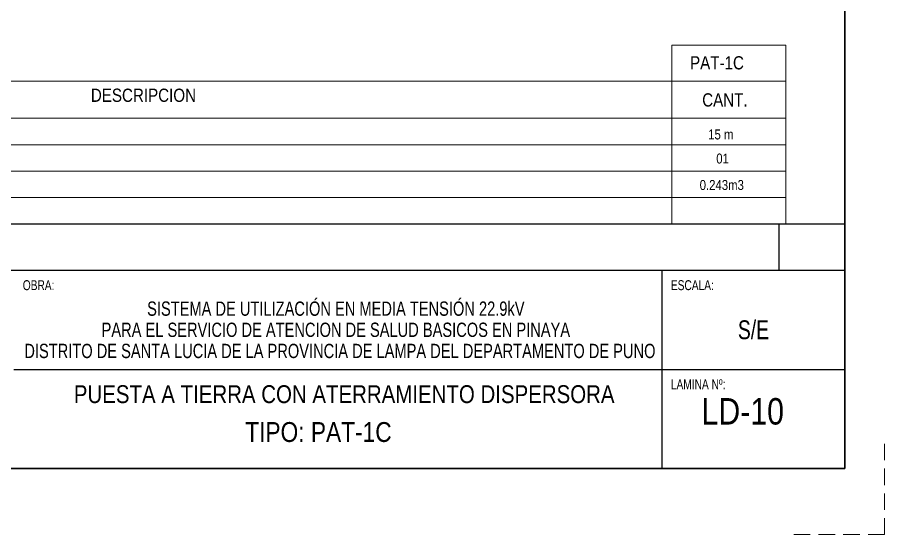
# Model space of a CAD drawing. Header units: millimetres. Extents: x 1804 to 3757, y 2643 to 7323.
# Drawn here: x 2723 to 2854.2, y 2642.5 to 2720.8 of the extents above; entities that cross this region are included whole.
import ezdxf
from ezdxf.enums import TextEntityAlignment as Align

# ---------------------------------------------------------------- set-up
doc = ezdxf.new("R2010")
doc.units = ezdxf.units.MM
doc.linetypes.add('DASHED', pattern=[0.75, 0.5, -0.25])
for name, color, linetype in [('_Cajetin Linea 1', 5, 'Continuous'), ('_Texto 1', 7, 'Continuous'), ('_Texto 2', 7, 'Continuous'), ('_Texto 6', 7, 'Continuous'), ('TEXTO', 7, 'Continuous')]:
    doc.layers.add(name, color=color, linetype=linetype)
for name, color, linetype, lineweight in [('_Cajetin Linea 3', 5, 'Continuous', 30), ('_Cajetin Linea 4', 3, 'DASHED', 0), ('POSTE', 7, 'Continuous', 13)]:
    doc.layers.add(name, color=color, linetype=linetype, lineweight=lineweight)
doc.styles.add('Cajetin', font='swissc.ttf')
doc.styles.add('Disylays_86', font='swisscl.ttf', dxfattribs={"height": 2.2})

# ---------------------------------------------------------------- blocks, each defined once
blk = doc.blocks.new('CAJETIN ARMADO')
at = {"layer": '_Cajetin Linea 1', "ltscale": 5}
for p, q in [((1569.36, 5536.82), (1389.95, 5536.82)), ((1559.36, 5536.82), (1559.36, 5529.78))]:
    blk.add_line(p, q, dxfattribs=at)
at = {"layer": '_Cajetin Linea 1'}
for p in [(1376.45, 5529.82), (1389.95, 5529.82)]:
    blk.add_line(p, (1569.36, 5529.82), dxfattribs=at)
at = {"layer": '_Cajetin Linea 1', "color": 5}
for p, q in [((1541.67, 5529.82), (1541.67, 5499.82)), ((1443.64, 5514.82), (1569.36, 5514.82))]:
    blk.add_line(p, q, dxfattribs=at)
at = {"layer": '_Cajetin Linea 3', "ltscale": 0.1}
blk.add_lwpolyline([(1569.36, 5499.82), (1376.45, 5499.82), (1376.45, 5776.82), (1569.36, 5776.82)], close=True, dxfattribs=at)
at = {"layer": '_Cajetin Linea 4', "ltscale": 5}
for q in [(1575.36, 5504.82), (1560.36, 5489.82)]:
    blk.add_line((1575.36, 5489.82), q, dxfattribs=at)
at = {"layer": '_Texto 1', "style": 'Disylays_86'}
for s, p in [('SISTEMA DE UTILIZACIÓN EN MEDIA TENSIÓN 22.9kV ', (1492.66, 5524.02)), ('PARA EL SERVICIO DE ATENCION DE SALUD BASICOS EN PINAYA ', (1492.66, 5520.82)), (' DISTRITO DE SANTA LUCIA DE LA PROVINCIA DE LAMPA DEL DEPARTAMENTO DE PUNO', (1492.66, 5517.62))]:
    blk.add_text(s, height=2.16, dxfattribs=at).set_placement(p, align=Align.MIDDLE_CENTER)
at = {"layer": '_Texto 2', "style": 'Disylays_86'}
for s, p in [('OBRA:', (1445, 5526.82)), ('ESCALA:', (1543.03, 5526.82)), ('LAMINA Nº:', (1543.03, 5511.82))]:
    blk.add_text(s, height=1.5, dxfattribs=at).set_placement(p)
at = {"layer": '_Texto 6', "style": 'Disylays_86'}
blk.add_text('S/E', height=2.851, dxfattribs=at).set_placement((1555.52, 5520.82), align=Align.MIDDLE_CENTER)

msp = doc.modelspace()

# ---------------------------------------------------------------- linework, layer by layer
at = {"color": 7, "lineweight": 15}
for p, q in [((2821.981, 2711.131), (2821.981, 2716.578)), ((2821.981, 2716.578), (2839.212, 2716.578)), ((2839.212, 2716.578), (2839.212, 2711.131)), ((2672.348, 2711.131), (2839.212, 2711.131)), ((2821.981, 2711.131), (2821.981, 2689.506)), ((2672.348, 2705.506), (2839.212, 2705.506)), ((2672.348, 2701.506), (2839.212, 2701.506)), ((2672.348, 2701.506), (2839.212, 2701.506)), ((2672.348, 2697.506), (2839.212, 2697.506)), ((2672.348, 2693.506), (2839.212, 2693.506)), ((2672.348, 2689.506), (2839.212, 2689.506))]:
    msp.add_line(p, q, dxfattribs=at)
at = {"lineweight": 15}
msp.add_line((2839.212, 2711.131), (2839.212, 2689.506), dxfattribs=at)

# ---------------------------------------------------------------- block references
at = {"layer": 'POSTE', "lineweight": 15}
msp.add_blockref('CAJETIN ARMADO', (1278.798, -2847.311), dxfattribs=at)

# ---------------------------------------------------------------- texts
at = {"color": 7, "lineweight": 15, "style": 'Cajetin'}
msp.add_text('PUESTA A TIERRA CON ATERRAMIENTO DISPERSORA', height=2.7, dxfattribs=at).set_placement((2731.519, 2662.42))
at = {"lineweight": 15, "style": 'Cajetin'}
msp.add_text('LD-10', height=4, dxfattribs=at).set_placement((2832.695, 2661.172), align=Align.MIDDLE_CENTER)
at = {"lineweight": 15, "insert": (2768.517, 2658.019), "char_height": 3, "width": 76.22, "attachment_point": 5, "style": 'Cajetin'}
msp.add_mtext('TIPO: PAT-1C', dxfattribs=at)
at = {"layer": 'TEXTO', "color": 0, "lineweight": 15, "style": 'Cajetin'}
for s, height, p in [('PAT-1C', 2, (2824.725, 2712.907)), ('DESCRIPCION', 2, (2734.096, 2707.997)), ('CANT.', 2, (2826.565, 2707.295)), ('15 m', 1.5, (2827.468, 2702.318)), ('01', 1.5, (2828.693, 2698.671)), ('0.243m3', 1.5, (2826.182, 2694.671))]:
    msp.add_text(s, height=height, dxfattribs=at).set_placement(p)

doc.saveas('drawing.dxf')
